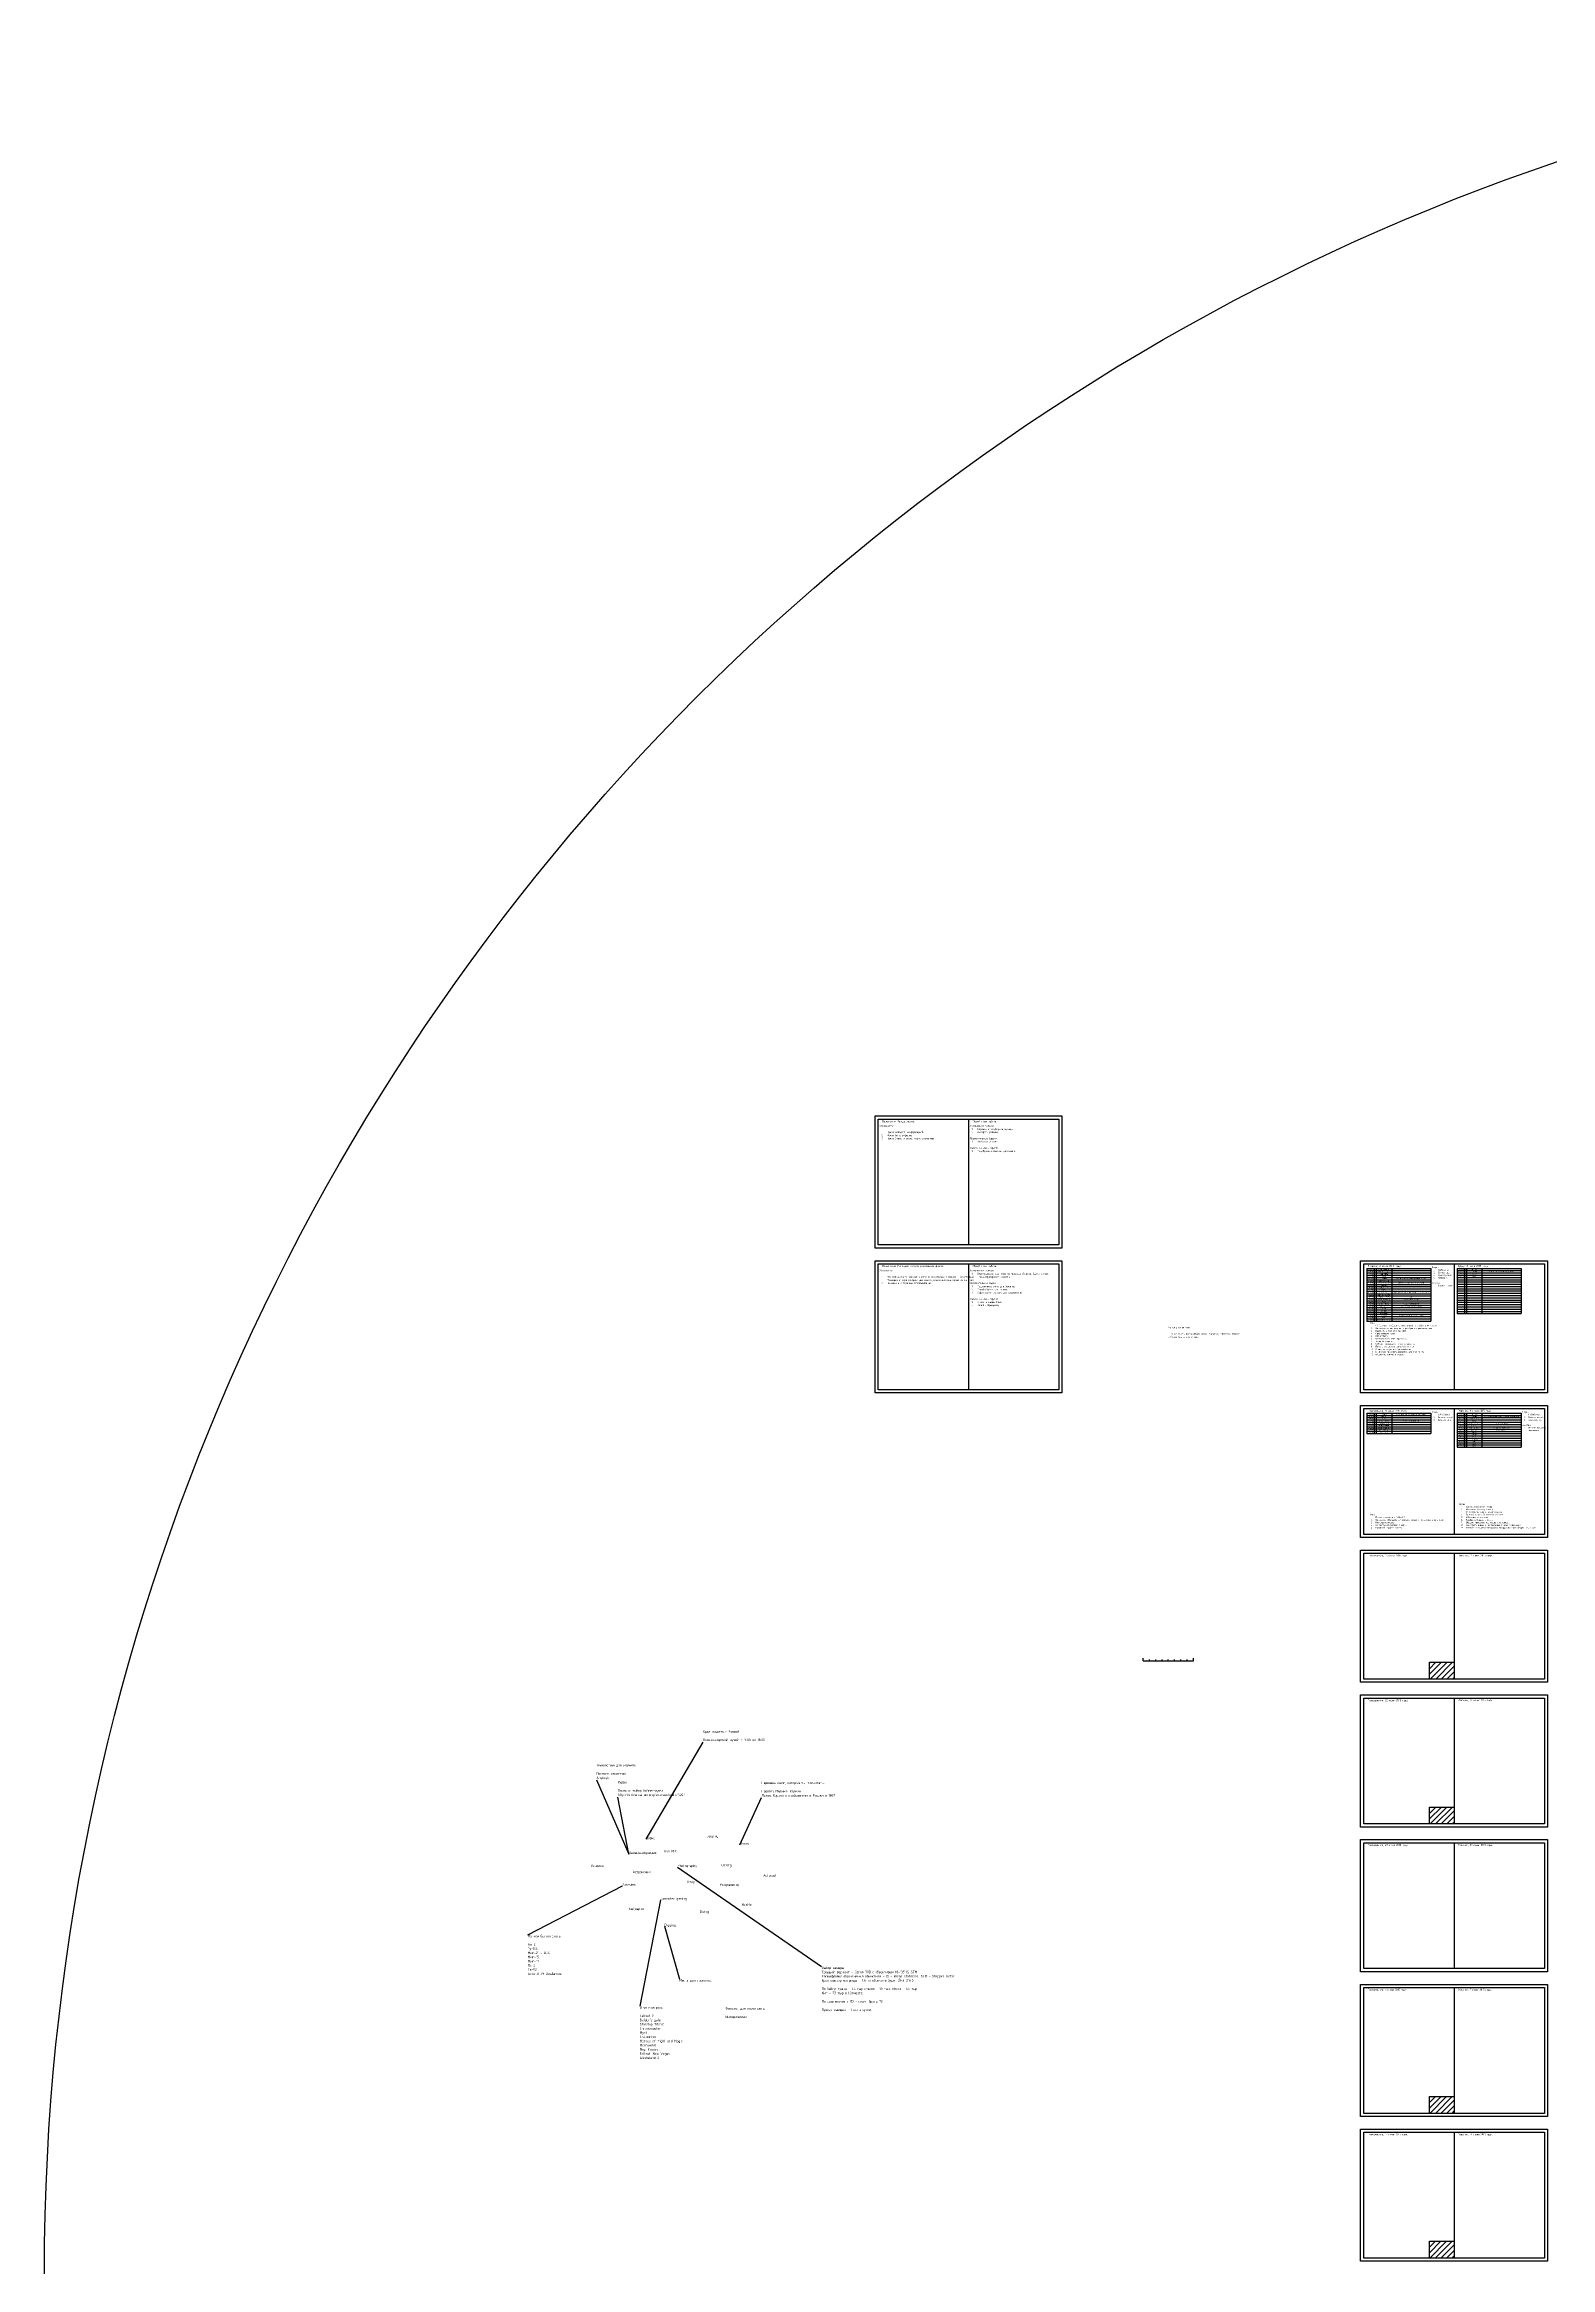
# Model space of a CAD drawing. Header units: millimetres. Extents: x -1746 to 8849, y -4512 to 2568.
# Drawn here: x -1746 to 647, y -964 to 2568 of the extents above; entities that cross this region are included whole.
import ezdxf

# ---------------------------------------------------------------- set-up
doc = ezdxf.new("R2010")
doc.units = ezdxf.units.MM
doc.header["$MEASUREMENT"] = 0
doc.layers.add('FH day', color=2, linetype='Continuous')
doc.styles.add('texxt', font='romans.shx', dxfattribs={"width": 0.8})

# ---------------------------------------------------------------- blocks, each defined once
blk = doc.blocks.new('*T2')
at = {"color": 0, "linetype": 'ByBlock', "lineweight": -2, "transparency": 16777216}
for p, q in [((0, 0), (101.9, 0)), ((0, 0), (0, -83.8)), ((11.8, 0), (11.8, -83.8)), ((15, 0), (15, -83.8)), ((39.5, 0), (39.5, -83.8)), ((101.9, 0), (101.9, -83.8)), ((0, -3.6), (101.9, -3.6)), ((0, -7.2), (101.9, -7.2)), ((0, -10.8), (101.9, -10.8)), ((0, -14.4), (101.9, -14.4)), ((0, -18), (101.9, -18)), ((0, -21.6), (101.9, -21.6)), ((0, -25.5), (101.9, -25.5)), ((0, -29.1), (101.9, -29.1)), ((0, -32.7), (101.9, -32.7)), ((0, -36.3), (101.9, -36.3)), ((0, -40.3), (101.9, -40.3)), ((0, -43.9), (101.9, -43.9)), ((0, -47.8), (101.9, -47.8)), ((0, -51.4), (101.9, -51.4)), ((0, -55), (101.9, -55)), ((0, -58.6), (101.9, -58.6)), ((0, -62.2), (101.9, -62.2)), ((0, -65.8), (101.9, -65.8)), ((0, -69.4), (101.9, -69.4)), ((0, -73), (101.9, -73)), ((0, -76.6), (101.9, -76.6)), ((0, -80.2), (101.9, -80.2)), ((0, -83.8), (101.9, -83.8))]:
    blk.add_line(p, q, dxfattribs=at)
at = {"color": 0, "transparency": 16777216, "char_height": 1.8, "style": 'texxt'}
for s, insert, width, attachment_point in [('{\\Fromans|c204;03:35:00', (11.2, -11.4), 10.6, 3), ('06:40:00', (11.2, -15), 10.6, 3), ('{\\Fromans|c204;07:35:00', (11.2, -18.6), 10.6, 3), ('{\\Fromans|c204;07:40:00', (11.2, -22.2), 10.6, 3), ('{\\Fromans|c204;00:30:00', (11.2, -0.6), 10.6, 3), ('{\\Fromans|c204;02:05:00', (11.2, -7.8), 10.6, 3), ('{\\Fromans|c204;08:00:00', (11.2, -26.1), 10.6, 3), ('08:20:00', (11.2, -33.3), 10.6, 3), ('{\\Fromans|c204;01:40:00', (11.2, -4.2), 10.6, 3), ('{\\Fromans|c204;08:15:00', (11.2, -29.7), 10.6, 3), ('{\\Fromans|c204;Подбор материала.}', (27.2, -22.2), 23.3, 2), ('{\\Fromans|c204;Планирование.}', (27.2, -1.8), 23.3, 5), ('{\\Fromans|c204;Вечерний душ.}', (27.2, -5.4), 23.3, 5), ('{\\Fromans|c204;Сварить кофе.}', (27.2, -18.6), 23.3, 2), ('{\\Fromans|c204;Начать сбор.}', (27.2, -29.7), 23.3, 2), ('{\\Fromans|c204;Лечь спать.}', (27.2, -9), 23.3, 5), ('{\\Fromans|c204;Завтрак.}', (27.2, -26.1), 23.3, 2), ('{\\Fromans|c204;Подъем.}', (27.2, -15), 23.3, 2), ('{\\Fromans|c204;Заснул.}', (27.2, -12.6), 23.3, 5), ('{\\Fromans|c204;Выход.}', (27.2, -33.3), 23.3, 2), ('{\\Fromans|c204;3:40 часа сна. Выспанность недостаточная.}', (70.7, -15), 61.2, 2), ('{\\Fromans|c204;(с)Подобрать материал для занятия.}', (70.7, -22.2), 61.2, 2), ('08:40:00', (11.2, -36.9), 10.6, 3), ('20:30:00', (11.2, -62.8), 10.6, 3), ('19:40:00', (11.2, -55.6), 10.6, 3), ('20:00:00', (11.2, -59.2), 10.6, 3), ('22:00:00', (11.2, -70), 10.6, 3), ('10:50:00', (11.2, -40.9), 10.6, 3), ('12:50:00', (11.2, -48.4), 10.6, 3), ('13:20:00', (11.2, -52), 10.6, 3), ('21:30:00', (11.2, -66.4), 10.6, 3), ('11:30:00', (11.2, -44.5), 10.6, 3), ('{\\Fromans|c204;Выход на работу.}', (27.2, -48.4), 23.3, 2), ('{\\Fromans|c204;Двигать домой.}', (27.2, -40.9), 23.3, 2), ('{\\Fromans|c204;Принять стенку.}', (27.2, -44.5), 23.3, 2), ('{\\Fromans|c204;Конец работы.}', (27.2, -55.6), 23.3, 2), ('{\\Fromans|c204;Быть в зале.}', (27.2, -36.9), 23.3, 2), ('{\\Fromans|c204;В магазин.}', (27.2, -70), 23.3, 2), ('MMDance.', (27.2, -59.2), 23.3, 2), ('{\\Fromans|c204;Саппорт.}', (27.2, -66.4), 23.3, 2), ('{\\Fromans|c204;Работа.}', (27.2, -52), 23.3, 2), ('{\\Fromans|c204;Хастл.}', (27.2, -62.8), 23.3, 2), ('{\\Fromans|c204;(с)Первое занятие нового цикла. Оставить денег.}', (70.7, -36.9), 61.2, 2), ('{\\Fromans|c204;Саппорт, или изучение }HTML.{\\Fromans|c204; }', (70.7, -59.2), 61.2, 2), ('{\\Fromans|c204;Рабочего времени 6:40}', (70.7, -55.6), 61.2, 2), ('{\\Fromans|c204;Взять с собой }kvm-{\\Fromans|c204;ку.}', (70.7, -48.4), 61.2, 2), ('{\\Fromans|c204;(с)}', (70.7, -44.5), 61.2, 2), ('23:59:59', (11.2, -80.8), 10.6, 3), ('22:40:00', (11.2, -73.6), 10.6, 3), ('23:50:00', (11.2, -77.2), 10.6, 3), ('{\\Fromans|c204;Подготовка к игре.}', (27.2, -80.8), 23.3, 2), ('{\\Fromans|c204;Закупки.}', (27.2, -73.6), 23.3, 2), ('{\\Fromans|c204;Дома.}', (27.2, -77.2), 23.3, 2), ('{\\Fromans|c204;Закупить продовольствие на игру.}', (70.7, -73.6), 61.2, 2)]:
    blk.add_mtext(s, dxfattribs=dict(at, insert=insert, width=width, attachment_point=attachment_point))
blk = doc.blocks.new('*T3')
at = {"color": 0, "linetype": 'ByBlock', "lineweight": -2, "transparency": 16777216}
for p, q in [((0, 0), (101.9, 0)), ((0, 0), (0, -72)), ((11.8, 0), (11.8, -72)), ((15, 0), (15, -72)), ((39.5, 0), (39.5, -72)), ((101.9, 0), (101.9, -72)), ((0, -3.6), (101.9, -3.6)), ((0, -7.2), (101.9, -7.2)), ((0, -10.8), (101.9, -10.8)), ((0, -14.4), (101.9, -14.4)), ((0, -18), (101.9, -18)), ((0, -21.6), (101.9, -21.6)), ((0, -25.2), (101.9, -25.2)), ((0, -28.8), (101.9, -28.8)), ((0, -32.4), (101.9, -32.4)), ((0, -36), (101.9, -36)), ((0, -39.6), (101.9, -39.6)), ((0, -43.2), (101.9, -43.2)), ((0, -46.8), (101.9, -46.8)), ((0, -50.4), (101.9, -50.4)), ((0, -54), (101.9, -54)), ((0, -57.6), (101.9, -57.6)), ((0, -61.2), (101.9, -61.2)), ((0, -64.8), (101.9, -64.8)), ((0, -68.4), (101.9, -68.4)), ((0, -72), (101.9, -72))]:
    blk.add_line(p, q, dxfattribs=at)
at = {"color": 0, "transparency": 16777216, "char_height": 1.8, "style": 'texxt'}
for s, insert, width, attachment_point in [('08:40:00', (11.2, -7.8), 10.6, 3), ('08:30:00', (11.2, -4.2), 10.6, 3), ('09:00:00', (11.2, -11.4), 10.6, 3), ('01:30:00', (11.2, -0.6), 10.6, 3), ('{\\Fromans|c204;Сварить кофе.}', (27.25, -7.8), 23.3, 2), ('{\\Fromans|c204;Лечь спать.}', (27.25, -1.8), 23.3, 5), ('{\\Fromans|c204;Подъем.}', (27.25, -4.2), 23.3, 2), ('Выход.', (27.25, -11.4), 23.3, 2), ('{\\Fromans|c204;7 часов сна. Выспанность средняя.}', (70.7, -4.2), 61.2, 2)]:
    blk.add_mtext(s, dxfattribs=dict(at, insert=insert, width=width, attachment_point=attachment_point))
blk = doc.blocks.new('*T4')
at = {"color": 0, "linetype": 'ByBlock', "lineweight": -2, "transparency": 16777216}
for p, q in [((0, 0), (101.9, 0)), ((0, 0), (0, -54.3)), ((11.8, 0), (11.8, -54.3)), ((15, 0), (15, -54.3)), ((39.5, 0), (39.5, -54.3)), ((101.9, 0), (101.9, -54.3)), ((0, -3.6), (101.9, -3.6)), ((0, -7.2), (101.9, -7.2)), ((0, -10.8), (101.9, -10.8)), ((0, -14.4), (101.9, -14.4)), ((0, -18.3), (101.9, -18.3)), ((0, -21.9), (101.9, -21.9)), ((0, -25.5), (101.9, -25.5)), ((0, -29.1), (101.9, -29.1)), ((0, -32.7), (101.9, -32.7)), ((0, -36.3), (101.9, -36.3)), ((0, -39.9), (101.9, -39.9)), ((0, -43.5), (101.9, -43.5)), ((0, -47.1), (101.9, -47.1)), ((0, -50.7), (101.9, -50.7)), ((0, -54.3), (101.9, -54.3))]:
    blk.add_line(p, q, dxfattribs=at)
at = {"color": 0, "transparency": 16777216, "char_height": 1.8, "style": 'texxt'}
for s, insert, width, attachment_point in [('08:30:00', (11.2, -11.4), 10.6, 3), ('08:50:00', (11.2, -15), 10.6, 3), ('07:50:00', (11.2, -4.2), 10.6, 3), ('20:30:00', (11.2, -29.7), 10.6, 3), ('02:00:00', (11.2, -0.6), 10.6, 3), ('19:40:00', (11.2, -22.5), 10.6, 3), ('20:00:00', (11.2, -26.1), 10.6, 3), ('{\\Fromans|c204;08:10:00', (11.2, -7.8), 10.6, 3), ('10:50:00', (11.2, -18.9), 10.6, 3), ('21:30:00', (11.2, -33.3), 10.6, 3), ('{\\Fromans|c204;Конец работы.}', (27.2, -22.5), 23.3, 2), ('{\\Fromans|c204;Быть в зале.}', (27.2, -15), 23.3, 2), ('{\\Fromans|c204;Начать сбор.}', (27.2, -7.8), 23.3, 2), ('{\\Fromans|c204;Лечь спать.}', (27.2, -1.8), 23.3, 5), ('MMDance.', (27.2, -26.1), 23.3, 2), ('{\\Fromans|c204;Саппорт.}', (27.2, -33.3), 23.3, 2), ('{\\Fromans|c204;Подъем.}', (27.2, -4.2), 23.3, 2), ('{\\Fromans|c204;Работа.}', (27.2, -18.9), 23.3, 2), ('{\\Fromans|c204;Выход.}', (27.2, -11.4), 23.3, 2), ('{\\Fromans|c204;Хастл.}', (27.2, -29.7), 23.3, 2), ('5:50 {\\Fromans|c204;часа сна}. {\\Fromans|c204;Выспанность удовлетворительная}.', (70.7, -4.2), 61.2, 2), ('Рабочего времени 8:50', (70.7, -22.5), 61.2, 2), ('{\\Fromans|c204;(с)Второе занятие.}', (70.7, -15), 61.2, 2), ('{\\Fromans|c204;Планирование.}', (70.7, -26.1), 61.2, 2), ('{\\Fromans|c204;22:55:00', (11.2, -40.5), 10.6, 3), ('{\\Fromans|c204;02:40:00', (11.2, -51.3), 10.6, 3), ('22:00:00', (11.2, -36.9), 10.6, 3), ('{\\Fromans|c204;00:15:00', (11.2, -44.1), 10.6, 3), ('{\\Fromans|c204;02:10:00', (11.2, -47.7), 10.6, 3), ('{\\Fromans|c204;На работу.}', (27.2, -40.5), 23.3, 2), ('{\\Fromans|c204;Сампо.}', (27.2, -36.9), 23.3, 2), ('{\\Fromans|c204;Спать.}', (27.2, -51.3), 23.3, 2), ('{\\Fromans|c204;Дома.}', (27.2, -44.1), 23.3, 2), ('{\\Fromans|c204;Душ.}', (27.2, -47.7), 23.3, 2)]:
    blk.add_mtext(s, dxfattribs=dict(at, insert=insert, width=width, attachment_point=attachment_point))
blk = doc.blocks.new('*T7')
at = {"color": 0, "linetype": 'ByBlock', "lineweight": -2, "transparency": 16777216}
for p, q in [((0, 0), (101.9, 0)), ((0, 0), (0, -32.4)), ((11.8, 0), (11.8, -32.4)), ((15, 0), (15, -32.4)), ((39.5, 0), (39.5, -32.4)), ((101.9, 0), (101.9, -32.4)), ((0, -3.6), (101.9, -3.6)), ((0, -7.2), (101.9, -7.2)), ((0, -10.8), (101.9, -10.8)), ((0, -14.4), (101.9, -14.4)), ((0, -18), (101.9, -18)), ((0, -21.6), (101.9, -21.6)), ((0, -25.2), (101.9, -25.2)), ((0, -28.8), (101.9, -28.8)), ((0, -32.4), (101.9, -32.4))]:
    blk.add_line(p, q, dxfattribs=at)
at = {"color": 0, "transparency": 16777216, "char_height": 1.8, "style": 'texxt'}
for s, insert, width, attachment_point in [('00:05:00', (11.2, -18.6), 10.6, 3), ('00:25:00', (11.2, -22.2), 10.6, 3), ('22:50:00', (11.2, -11.4), 10.6, 3), ('23:20:00', (11.2, -15), 10.6, 3), ('02:00:00', (11.2, -29.4), 10.6, 3), ('15:50:00', (11.2, -7.8), 10.6, 3), ('{\\Fromans|c204;01:35:00', (11.2, -25.8), 10.6, 3), ('12:20:00', (11.2, -0.6), 10.6, 3), ('15:10:00', (11.2, -4.2), 10.6, 3), ('Подъем барахла.', (27.25, -15), 23.3, 2), ('{\\Fromans|c204;Конец подъема.}', (27.25, -18.6), 23.3, 2), ('{\\Fromans|c204;Планирование}.', (27.25, -22.2), 23.3, 2), ('{\\Fromans|c204;Вечерний душ}.', (27.25, -25.8), 23.3, 2), ('{\\Fromans|c204;Конец работы.}', (27.25, -11.4), 23.3, 2), ('{\\Fromans|c204;Лечь спать.}', (27.25, -29.4), 23.3, 2), ('{\\Fromans|c204;Подъем.}', (27.25, -0.6), 23.3, 2), ('{\\Fromans|c204;Работа.}', (27.25, -7.8), 23.3, 2), ('{\\Fromans|c204;Выход.}', (27.25, -4.2), 23.3, 2), ('13:00 часов сна. Выспанность чрезмерная.', (70.7, -0.6), 61.2, 2), ('Рабочего времени 7:00', (70.7, -11.4), 61.2, 2)]:
    blk.add_mtext(s, dxfattribs=dict(at, insert=insert, width=width, attachment_point=attachment_point))
blk = doc.blocks.new('FH_day')
at = {"layer": 'FH day'}
h = blk.add_hatch(dxfattribs=at)
h.set_pattern_fill('ANSI31', color=256, scale=50)
h.set_pattern_definition([(45, (-811.23, -200.661), (-4.419417, 4.419417), [])])
h.paths.add_polyline_path([(-39.2, 26.8), (-39.2, 0), (0, 0), (0, 26.8)])
blk.add_lwpolyline([(0, 0), (-39.2, 0), (-39.2, 26.8), (0, 26.8)], close=True, dxfattribs=at)

msp = doc.modelspace()

# ---------------------------------------------------------------- linework, layer by layer
for p, q in [((-277.5, 860.7), (-277.5, 660.7)), ((-277.5, 630.7), (-277.5, 430.7)), ((494.2, 630.7), (494.2, 430.7)), ((494.2, 400.7), (494.2, 200.7)), ((494.2, 170.7), (494.2, -29.3)), ((0, 0), (0, 4)), ((0, 0), (80, 0)), ((10, 0), (10, 2)), ((20, 0), (20, 2)), ((30, 0), (30, 2)), ((40, 0), (40, 2)), ((50, 0), (50, 2)), ((60, 0), (60, 2)), ((70, 0), (70, 2)), ((80, 0), (80, 4)), ((494.2, -59.3), (494.2, -259.3)), ((-790, -283.7), (-699.5, -129.2)), ((-869, -189.3), (-817.2, -307.3)), ((-817.2, -307.3), (-835, -217.1)), ((-641, -292.6), (-606.5, -217.3)), ((494.2, -289.3), (494.2, -489.3)), ((-739.9, -327.9), (-511, -486)), ((-978, -435.5), (-827.5, -357.7)), ((-766.9, -379.9), (-800, -549)), ((-760.8, -422.1), (-737, -506)), ((494.2, -519.3), (494.2, -719.3)), ((494.2, -749.3), (494.2, -949.3))]:
    msp.add_line(p, q)
for points in [[(-426, 865.7), (-129, 865.7), (-129, 655.7), (-426, 655.7)], [(-421, 860.7), (-134, 860.7), (-134, 660.7), (-421, 660.7)], [(-426, 635.7), (-129, 635.7), (-129, 425.7), (-426, 425.7)], [(-421, 630.7), (-134, 630.7), (-134, 430.7), (-421, 430.7)], [(345.7, 635.7), (642.7, 635.7), (642.7, 425.7), (345.7, 425.7)], [(350.7, 630.7), (637.7, 630.7), (637.7, 430.7), (350.7, 430.7)], [(345.7, 405.7), (642.7, 405.7), (642.7, 195.7), (345.7, 195.7)], [(350.7, 400.7), (637.7, 400.7), (637.7, 200.7), (350.7, 200.7)], [(345.7, 175.7), (642.7, 175.7), (642.7, -34.3), (345.7, -34.3)], [(350.7, 170.7), (637.7, 170.7), (637.7, -29.3), (350.7, -29.3)], [(345.7, -54.3), (642.7, -54.3), (642.7, -264.3), (345.7, -264.3)], [(350.7, -59.3), (637.7, -59.3), (637.7, -259.3), (350.7, -259.3)], [(345.7, -284.3), (642.7, -284.3), (642.7, -494.3), (345.7, -494.3)], [(350.7, -289.3), (637.7, -289.3), (637.7, -489.3), (350.7, -489.3)], [(345.7, -514.3), (642.7, -514.3), (642.7, -724.3), (345.7, -724.3)], [(350.7, -519.3), (637.7, -519.3), (637.7, -719.3), (350.7, -719.3)], [(345.7, -744.3), (642.7, -744.3), (642.7, -954.3), (345.7, -954.3)], [(350.7, -749.3), (637.7, -749.3), (637.7, -949.3), (350.7, -949.3)]]:
    msp.add_lwpolyline(points, close=True)
msp.add_circle((1794.1, -971.8), 3540.2)

# ---------------------------------------------------------------- block references
for name, p in [('*T2', (355.5, 623.5)), ('*T3', (499, 623.5)), ('*T7', (355.5, 393.5)), ('*T4', (499, 393.5)), ('FH_day', (494.2, -29.3)), ('FH_day', (494.2, -259.3)), ('FH_day', (494.2, -719.3)), ('FH_day', (494.2, -949.3))]:
    msp.add_blockref(name, p)

# ---------------------------------------------------------------- texts
at = {"style": 'texxt', "width": 0.8}
for s, p in [('Вовка', (-790, -283.7)), ('Jeeping', (-693.4, -280.6)), ('Онлайн-обучение', (-817.2, -307.3)), ('live RPG', (-760.8, -304.7)), ('Books', (-641, -292.6)), ('Качалка', (-877.5, -328)), ('Астрономия', (-811.2, -337.7)), ('Photography', (-739.9, -327.9)), ('Jimny', (-725.5, -353.4)), ('Uazing', (-670.2, -327)), ('Autocad', (-603.7, -343.2)), ('Aviasims', (-827.5, -357.7)), ('Computer gaming', (-766.9, -379.9)), ('Programming', (-673, -358.1)), ('Hustle', (-638, -389.6)), ('Байдарки', (-817.7, -396.3)), ('Digging', (-760.8, -422.1)), ('Diving', (-704.6, -400.8))]:
    msp.add_text(s, height=4, dxfattribs=at).set_placement(p)
at = {"style": 'texxt'}
for s, width, heights, insert, char_height, attachment_point in [('Особенности.\\P\\P\\pi-9,l12,t12;1.^IНужно обладать информацией.\\P2.^IНужно быть в форме.\\P3.^IНужно знать и уметь много элементов.', 141.5, [0], (-419, 851.5), 3, 1), ('Персоналия. Танцор хастла.', 242.239, [3.79], (-414.8, 854.9), 3, 7), ('Ежедневные задачи.\\P\\pi-9,l12,t12;1.^IСлушать и подбирать музыку.\\P2.^IСмотреть ролики.\\P\\pi0,l0,tz;\\PПерспективные задачи.\\P\\pi-9,l12,t12;1.^IВыйти в Д класс.\\P\\pi0,l0,tz;\\PЗадачи на день-другой.\\P\\pi-9,l12,t12;1.^IПодобрать элементы для сампо.', 141.5, [0], (-275.5, 851.5), 3, 1), ('Общий план работы.', 242.239, [0], (-271.3, 854.9), 3, 7), ('Обязянноти.\\P\\P\\pi-9,l12,t12;1.^IВсе должно быть сделано быстро и качественно. Главное - качественно. Проверка и перепроверка сделанного, постоянное настороже за залитое.\\P2.^IВнимание к задачам. Отслеживание.', 141.5, [0], (-419, 621.5), 3, 1), ('Персоналия. Менеджер в игростроительной фирме.', 242.239, [3.79], (-414.8, 624.9), 3, 7), ('Ежедневные задачи.\\P\\pi-9,l12,t12;1.^IОприходовать картинки за прошедший день. Сделать пдф.\\P2.^IПроконтролировать бекапы.\\P\\pi0,l0,tz;\\PПерспективные задачи.\\P\\pi-9,l12,t12;1.^IПодключить винт для бекапов.\\P2.^IПреобразовать свн в гит.\\P3.^IЗафигачить систему для художников.\\P\\pi0,l0,tz;\\PЗадачи на день-другой.\\P\\pi-9,l12,t12;1.^IКлава и мышь Илье.\\P2.^IКабель Збрицкому.', 141.5, [0], (-275.5, 621.5), 3, 1), ('Общий план работы.', 242.239, [0], (-271.3, 624.9), 3, 7), ('{\\Fromans|c204;Вторник, }2 {\\Fromans|c204;июня 2015 года.}', 242.239, [0], (356.9, 624.9), 3, 7), ('Бонусы.\\P\\pi-7.5,l10,t10;1.^IСообщения.\\P2.^IСписок еды.\\P3.^IСамообучение.\\P4.^I(с)Музыка.\\P\\pi0,l0,tz;\\PЗаметки.\\P\\pi-7.5,l10,t10;1.^IНадеты линзы.', 242.239, [0], (459, 626.5), 2.5, 1), ('{\\Fromans|c204;Среда, 3} {\\Fromans|c204;июня 2015 года.}', 242.239, [0], (500.4, 624.9), 3, 7), ('{\\Fromans|c204;Чо хочу от жизни}.\\P\\P-{\\Fromans|c204;Лучше знать английский язык}. {\\Fromans|c204;Времена}, {\\Fromans|c204;глаголы}, {\\Fromans|c204;прочее}.\\P-{\\Fromans|c204;Лучше знать гит и свн}.', 141.5, [0], (40.5, 531), 3, 1), ('Цели.\\P\\pi-7.5,l10,t10;1.^I(f) Составить небольшую композицию и разобрать ее в зале.\\P2.^IСоставить список закупок и приобрести продовольствие.\\P3.^IВыяснить у Тринити про свет.\\P4.^IОрганизовать грим.\\P5.^Ihtmlacademy.\\P6.^I(c)Отдать kvm Леше Збрицкому.\\P7.^IТонер заправить.\\P8.^I(c)Понять возможность купить зеркалку.\\P9.^IПонять, как делать скамейки на игру.\\P10.^IСписок инструментов организовать.\\P11.^IВ Ленгазе прикупить редуктор, шланг и плиту.\\P12.^I(c)Свисток. Купить и отдать.', 242.239, [0], (359.5, 538), 2.5, 1), ('Понедельник, 8 июня 2015 года.', 137.316, [3.79], (356.9, 394.9), 3, 7), ('Бонусы.\\P\\pi-7.5,l10,t10;1.^I(c)Сообщения.\\P2.^IВкусное домой.\\P3.^IСамообучение.', 242.239, [0], (459, 396.5), 2.5, 1), ('Вторник, 9 июня 2015 года.', 137.316, [0], (500.4, 394.9), 3, 7), ('Бонусы.\\P\\pi-7.5,l10,t10;1.^I(c)Сообщения.\\P2.^IВкусное домой.\\P3.^IСамообучение.\\P\\pi0,l0,tz;\\PЗаметки.\\P\\pi-7.5,l10,t10;1.^IММденс кончился абонемент.', 35.23, [0], (602.5, 396.5), 2.5, 1), ('Цели.\\P\\pi-7.5,l10,t10;1.^IПонять, как менять права.\\P2.^I(c)Сбацать заслонку Антону.\\P3.^I(c)Прикупить кабель, клаву и мышь.\\P4.^IЗаплатить за мобильные и интернет.\\P5.^I(c)Заправить катридж.\\P6.^IРазобрать барахло с игры.\\P7.^IСбацать программу тренировки на завтра.\\P8.^IПосмотреть видео и найти элемент или композицию.\\P9.^I(c)Узнать количество оставшихся посещений в фитнесхаусе. 38, 30 авг.', 134.73, [0], (503, 209.4), 2.5, 7), ('Цели.\\P\\pi-7.5,l10,t10;1.^IПровести полчаса в fallout 3.\\P2.^IСоставить небольшую композицию (элемент) и разобрать ее в зале.\\P3.^IПосмотреть музыку.\\P4.^I(c) Разгрузить барахло с игры.\\P5.^IРазобрать барахло с игры.', 242.239, [0], (359.5, 209.4), 2.5, 7), ('Понедельник, 15 июня 2015 года.', 137.316, [3.51], (356.9, 164.9), 3, 7), ('Вторник, 16 июня 2015 года.', 137.316, [0], (500.4, 164.9), 3, 7), ('Понедельник, 22 июня 2015 года.', 137.316, [3.79], (356.9, -65.1), 3, 7), ('Вторник, 23 июня 2015 года.', 137.316, [2.86], (500.4, -65.1), 3, 7), ('{\\Fromans|c204;Куда сходить с Вовкой.}\\P\\P{\\Fromans|c204;Военно-морской музей.} {\\Fromans|c204;с }11.00 {\\Fromans|c204;до }18.00', 242.239, [0], (-699.5, -110.5), 4, 1), ('{\\Fromans|c204;Технологии для изучить.\\P\\PПоднять хакинтош.}\\PAnylogic', 242.239, [0], (-869, -164), 4, 1), ('{\\Fromans|c204;Курсы\\P\\PПоиск и выбор бизнес-идеи}\\P{\\Fromans|c204;http://universarium.org/courses/main/420/}', 242.239, [0], (-835, -191), 4, 1), ('{\\Fromans|c204;Перечень книг, которые бы прочитать.\\P\\PПроспер Мериме. Кармен.}\\P{\\Fromans|c204;Льюис Кэррол о пребывании в России в }1867', 242.239, [0], (-606.5, -192), 4, 1), ('Понедельник, 29 июня 2015 года.', 137.316, [3.79], (356.9, -295.1), 3, 7), ('Вторник, 30 июня 2015 года.', 137.316, [0], (500.4, -295.1), 3, 7), ('{\\Fromans|c204;На чем бы полетать.\\P\\PАн-2\\PТу-134\\PМиг-21 - }DCS\\P{\\Fromans|c204;Миг-15\\PМиг-17\\PПо-2}\\P{\\Fromans|c204;Як-52\\PАэро Л-39 Альбатрос}', 242.239, [0], (-978, -435.5), 4, 1), ('Выбор камеры. \\PТекущий вариант - Canon 70D с объективом 18-135 IS STM\\PРасшифровка обозначений объектива - IS - image stabilizer, STM - Stepper motor\\PКроп-фактор матрицы - 1.6, и объектив будет 28.8-216.0\\P\\PПо баблу: тушка - 46 тыр стекло - 19 тыр. Итого - 65 тыр.\\PКит - 73 тыр в Юлмарте\\P\\PПо сравнением с 7D - стоит брать 70.\\P\\PПрокат камеры - 1тыр в сутки.', 242.239, [0], (-511, -486), 4, 1), ('{\\Fromans|c204;Места для посетить.}', 242.239, [0], (-737, -506), 4, 1), ('Понедельник, 6 июля 2015 года.', 137.316, [3.79], (356.9, -525.1), 3, 7), ('Вторник, 7 июля 2015 года.', 137.316, [0], (500.4, -525.1), 3, 7), ("{\\Fromans|c204;В чо поиграть.\\P}\\PFallout 2\\PBaldur's gate\\PStarship Titanic\\PChronomaster\\PMyst\\PCivilization\\PHeroes of Might and Magic\\PMorrowind\\P{\\Fromans|c204;Мор. Утопия.}\\PFallout: New Vegas\\PWasteland 2", 242.239, [0], (-800, -549), 4, 1), ('{\\Fromans|c204;Фильмы для посмотреть.\\P\\PИнтерстеллар}', 242.239, [0], (-664, -550.5), 4, 1), ('Понедельник, 13 июля 2015 года.', 137.316, [3.79], (356.9, -755.1), 3, 7), ('Вторник, 14 июля 2015 года.', 137.316, [0], (500.4, -755.1), 3, 7)]:
    msp.add_mtext_dynamic_manual_height_columns(s, width=width, gutter_width=20, heights=heights, dxfattribs=dict(at, insert=insert, char_height=char_height, attachment_point=attachment_point))

doc.saveas('drawing.dxf')
